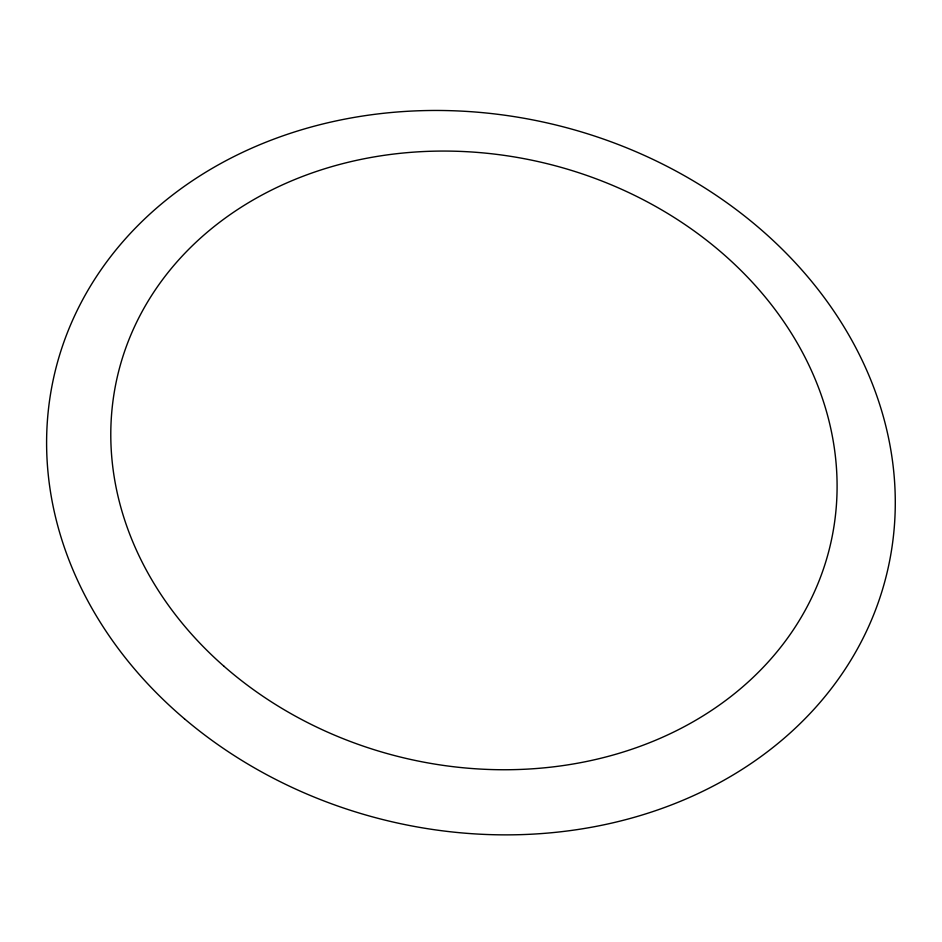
<?xml version="1.0" encoding="UTF-8"?>
<svg xmlns="http://www.w3.org/2000/svg" width="942" height="942" viewBox="0 0 942 942"><rect width="100%" height="100%" fill="white"/><g stroke="black" fill="none" stroke-linecap="round" stroke-linejoin="round"><path stroke-width="1.41" d="M184.491 718.828A427.962 357.913 13.7 0 0 885.292 579.683A427.962 357.913 13.7 0 0 343.053 119.481A427.962 357.913 13.7 0 0 184.491 718.828M223.855 666.147A366.297 305.632 13.7 0 0 827.029 557.593A366.297 305.632 13.7 0 0 370.924 157.479A366.297 305.632 13.7 0 0 223.855 666.147"/></g></svg>
